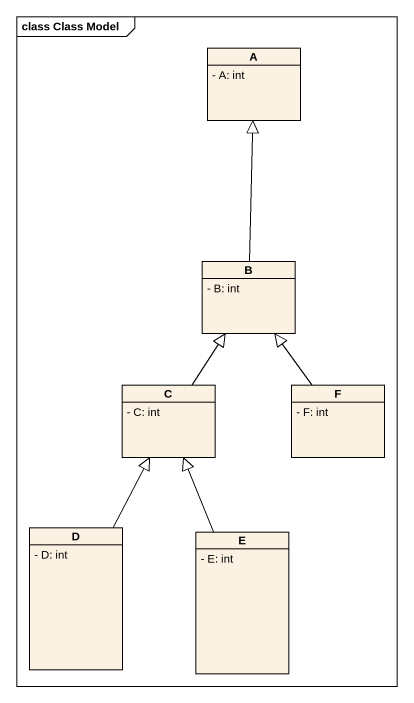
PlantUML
@startuml
mainframe class Class Model
hide circle
hide empty members
skinparam classAttributeIconSize 0
class A {
  - A: int
}
class B {
  - B: int
}
class C {
  - C: int
}
class F {
  - F: int
}
class D {
  - D: int
}
class E {
  - E: int
}
B -up-|> A
C -up-|> B
F -up-|> B
D -up-|> C
E -up-|> C
@enduml
